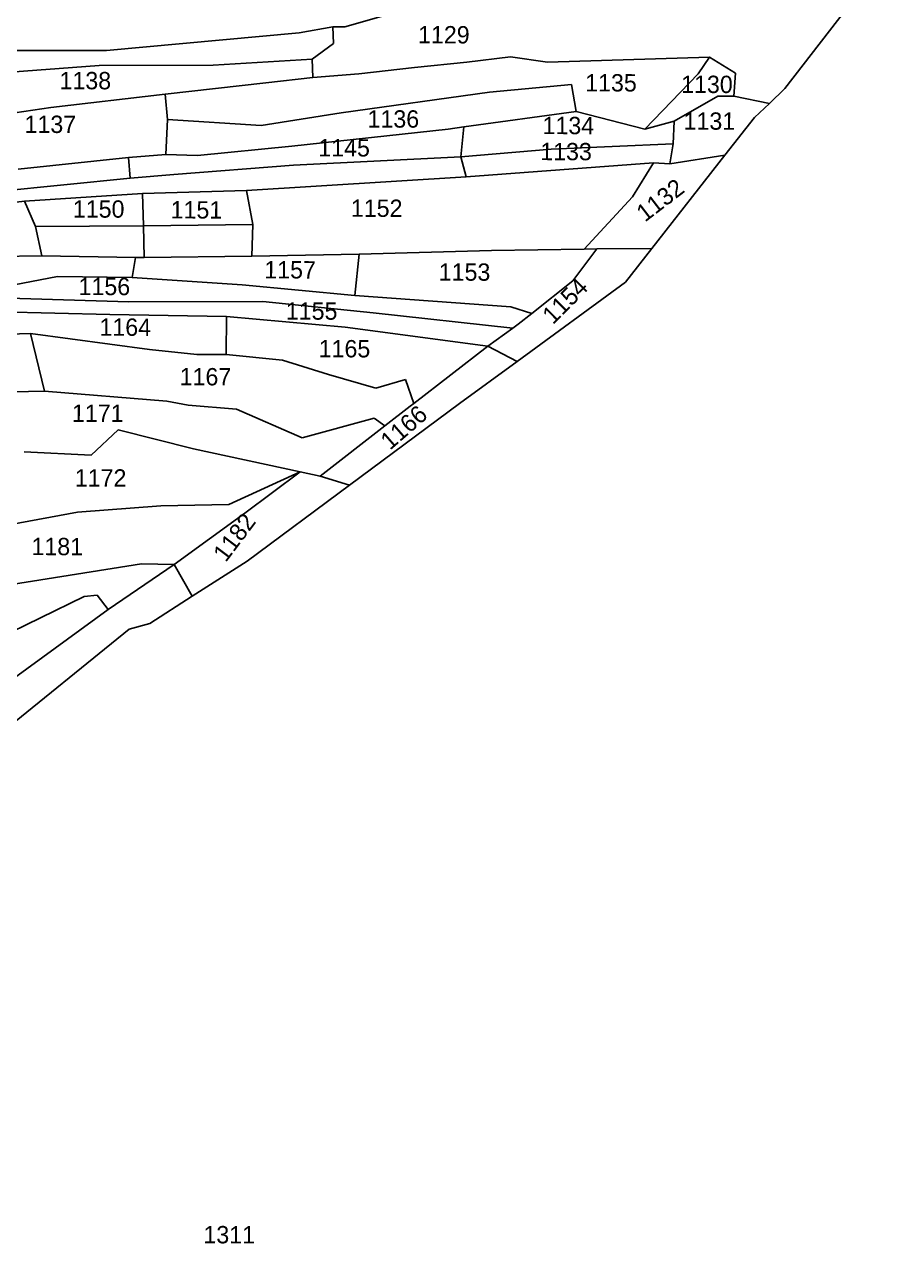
# Model space of a CAD drawing. Header units: metres. Extents: x 291362 to 296970, y 2012513 to 2016467.
# Drawn here: x 294495 to 294959, y 2013660 to 2014307 of the extents above; entities that cross this region are included whole.
import ezdxf
from ezdxf.enums import TextEntityAlignment as Align

# ---------------------------------------------------------------- set-up
doc = ezdxf.new("R2010")
doc.units = ezdxf.units.M
doc.layers.add('POLY_PARCEL', color=6, linetype='Continuous')
doc.layers.add('TEXT_PARCEL', color=7, linetype='Continuous')
doc.styles.add('TEXT_MAP', font='')
doc.styles.get('TEXT_MAP').set_extended_font_data('Kruti Dev 050')

msp = doc.modelspace()

# ---------------------------------------------------------------- linework, layer by layer
at = {"layer": 'POLY_PARCEL'}
for p, q in [((294898.55, 2014273.05), (294958.84, 2014351.42)), ((294704.2, 2014317.03), (294665.06, 2014305.78)), ((294640.8, 2014302.67), (294538.6, 2014293.27)), ((294658.76, 2014305.8), (294640.8, 2014302.67)), ((294665.06, 2014305.78), (294658.76, 2014305.8)), ((294658.76, 2014305.8), (294659.15, 2014296.98)), ((294659.15, 2014296.98), (294647.78, 2014288.6)), ((294538.6, 2014293.27), (294414.56, 2014293.17)), ((294595.34, 2014285.56), (294647.78, 2014288.6)), ((294647.78, 2014288.6), (294648.17, 2014278.93)), ((294729.77, 2014287.13), (294752.9, 2014290.01)), ((294752.9, 2014290.01), (294772.66, 2014287.02)), ((294772.66, 2014287.02), (294858.44, 2014289.73)), ((294858.44, 2014289.73), (294852.53, 2014280.92)), ((294858.44, 2014289.73), (294872.29, 2014281.29)), ((294462.88, 2014280.02), (294534.79, 2014285.29)), ((294534.79, 2014285.29), (294595.34, 2014285.56)), ((294672.57, 2014280.97), (294702.01, 2014284.26)), ((294702.01, 2014284.26), (294729.77, 2014287.13)), ((294569.83, 2014270.05), (294623.24, 2014276.21)), ((294623.24, 2014276.21), (294648.17, 2014278.93)), ((294648.17, 2014278.93), (294672.57, 2014280.97)), ((294852.53, 2014280.92), (294824.28, 2014251.58)), ((294872.29, 2014281.29), (294871.42, 2014269.11)), ((294509.09, 2014263.09), (294569.83, 2014270.05)), ((294571.05, 2014256.6), (294569.83, 2014270.05)), ((294741.92, 2014271.13), (294663.15, 2014260.14)), ((294785.24, 2014275.22), (294741.92, 2014271.13)), ((294787.72, 2014260.92), (294785.24, 2014275.22)), ((294839.85, 2014255.74), (294863.01, 2014269.13)), ((294863.01, 2014269.13), (294871.42, 2014269.11)), ((294871.42, 2014269.11), (294890.3, 2014265.24)), ((294890.3, 2014265.24), (294898.55, 2014273.05)), ((294464.5, 2014256.48), (294509.09, 2014263.09)), ((294882.33, 2014257.69), (294890.3, 2014265.24)), ((294571.05, 2014256.6), (294570.16, 2014238.11)), ((294620.66, 2014253.53), (294571.05, 2014256.6)), ((294663.15, 2014260.14), (294620.66, 2014253.53)), ((294728.14, 2014252.72), (294787.72, 2014260.92)), ((294824.28, 2014251.58), (294787.72, 2014260.92)), ((294866.67, 2014237.7), (294882.33, 2014257.69)), ((294637.03, 2014242.56), (294719.89, 2014251.59)), ((294719.89, 2014251.59), (294728.14, 2014252.72)), ((294726.58, 2014236.86), (294728.14, 2014252.72)), ((294824.28, 2014251.58), (294839.85, 2014255.74)), ((294839.28, 2014243.71), (294839.85, 2014255.74)), ((294774.52, 2014240.94), (294839.28, 2014243.71)), ((294839.28, 2014243.71), (294837.57, 2014233.21)), ((294570.16, 2014238.11), (294550.4, 2014236.48)), ((294570.16, 2014238.11), (294586.98, 2014237.64)), ((294586.98, 2014237.64), (294637.03, 2014242.56)), ((294637.84, 2014232.47), (294726.58, 2014236.86)), ((294726.58, 2014236.86), (294774.52, 2014240.94)), ((294729.49, 2014226.35), (294726.58, 2014236.86)), ((294827.95, 2014188.28), (294866.67, 2014237.7)), ((294837.57, 2014233.21), (294866.67, 2014237.7)), ((294491.76, 2014230.36), (294550.4, 2014236.48)), ((294550.4, 2014236.48), (294551.21, 2014225.55)), ((294574.34, 2014227.59), (294637.84, 2014232.47)), ((294828.74, 2014233.65), (294729.49, 2014226.35)), ((294828.74, 2014233.65), (294817.76, 2014215.61)), ((294837.57, 2014233.21), (294828.74, 2014233.65)), ((294480.62, 2014218.54), (294551.21, 2014225.55)), ((294551.21, 2014225.55), (294574.34, 2014227.59)), ((294729.49, 2014226.35), (294613, 2014219.09)), ((294557.85, 2014217.47), (294495.19, 2014213.44)), ((294557.85, 2014217.47), (294613, 2014219.09)), ((294557.85, 2014217.47), (294558.26, 2014200.2)), ((294613, 2014219.09), (294616.32, 2014201.01)), ((294444.85, 2014207.29), (294495.19, 2014213.44)), ((294495.19, 2014213.44), (294501.04, 2014199.97)), ((294817.76, 2014215.61), (294792.04, 2014187.95)), ((294501.04, 2014199.97), (294558.26, 2014200.2)), ((294501.04, 2014199.97), (294504.36, 2014184.42)), ((294558.26, 2014200.2), (294616.32, 2014201.01)), ((294558.26, 2014200.2), (294558.65, 2014183.5)), ((294616.32, 2014201.01), (294615.85, 2014184.2)), ((294615.85, 2014184.2), (294672.62, 2014185.31)), ((294670.4, 2014163.39), (294672.62, 2014185.31)), ((294672.62, 2014185.31), (294742.85, 2014187.23)), ((294742.85, 2014187.23), (294792.04, 2014187.95)), ((294798.76, 2014188.01), (294786.11, 2014171.15)), ((294792.04, 2014187.95), (294798.76, 2014188.01)), ((294798.76, 2014188.01), (294827.95, 2014188.28)), ((294813.96, 2014170.42), (294827.95, 2014188.28)), ((294446.89, 2014183.33), (294504.36, 2014184.42)), ((294504.36, 2014184.42), (294553.98, 2014183.45)), ((294552.27, 2014172.94), (294553.98, 2014183.45)), ((294553.98, 2014183.45), (294558.65, 2014183.5)), ((294558.65, 2014183.5), (294615.85, 2014184.2)), ((294512.74, 2014173.47), (294480.35, 2014167.25)), ((294552.27, 2014172.94), (294512.74, 2014173.47)), ((294610.7, 2014169.01), (294552.27, 2014172.94)), ((294670.4, 2014163.39), (294610.7, 2014169.01)), ((294756.49, 2014128.33), (294813.96, 2014170.42)), ((294786.11, 2014171.15), (294764.27, 2014153.84)), ((294481.03, 2014162.07), (294550.55, 2014159.92)), ((294550.55, 2014159.92), (294621.61, 2014160.16)), ((294621.61, 2014160.16), (294680.04, 2014154.12)), ((294753.21, 2014157.29), (294670.4, 2014163.39)), ((294482, 2014154.64), (294540.44, 2014153.22)), ((294540.44, 2014153.22), (294602.25, 2014152.22)), ((294680.04, 2014154.12), (294754.23, 2014146.06)), ((294764.27, 2014153.84), (294753.21, 2014157.29)), ((294764.27, 2014153.84), (294757.04, 2014148.11)), ((294602.25, 2014152.22), (294602.2, 2014132.05)), ((294602.25, 2014152.22), (294665.31, 2014146.6)), ((294665.31, 2014146.6), (294741.03, 2014136.39)), ((294757.04, 2014148.11), (294754.23, 2014146.06)), ((294498.37, 2014143.25), (294462.87, 2014142.13)), ((294561.42, 2014134.68), (294498.37, 2014143.25)), ((294498.37, 2014143.25), (294505.86, 2014112.55)), ((294754.23, 2014146.06), (294741.03, 2014136.39)), ((294586.64, 2014132.09), (294561.42, 2014134.68)), ((294741.03, 2014136.39), (294701.64, 2014106.03)), ((294741.03, 2014136.39), (294756.49, 2014128.33)), ((294602.2, 2014132.05), (294586.64, 2014132.09)), ((294602.2, 2014132.05), (294632.04, 2014129.03)), ((294632.04, 2014129.03), (294656.41, 2014121.41)), ((294725.97, 2014105.98), (294756.49, 2014128.33)), ((294656.41, 2014121.41), (294681.62, 2014114.2)), ((294681.62, 2014114.2), (294697.19, 2014118.78)), ((294697.19, 2014118.78), (294701.64, 2014106.03)), ((294488.87, 2014112.23), (294505.86, 2014112.55)), ((294505.86, 2014112.55), (294570.6, 2014107.34)), ((294570.6, 2014107.34), (294581.94, 2014105.21)), ((294581.94, 2014105.21), (294607.59, 2014103.04)), ((294607.59, 2014103.04), (294642.45, 2014087.82)), ((294667.6, 2014062.66), (294725.97, 2014105.98)), ((294699.74, 2014104.56), (294686.33, 2014094.14)), ((294701.64, 2014106.03), (294699.74, 2014104.56)), ((294642.45, 2014087.82), (294680.74, 2014098.23)), ((294680.74, 2014098.23), (294686.33, 2014094.14)), ((294544.88, 2014092.14), (294530.55, 2014078.73)), ((294584.8, 2014081.95), (294544.88, 2014092.14)), ((294686.33, 2014094.14), (294652.04, 2014067.49)), ((294641.33, 2014069.79), (294584.8, 2014081.95)), ((294530.55, 2014078.73), (294495.06, 2014080.41)), ((294603.64, 2014052.49), (294641.33, 2014069.79)), ((294641.33, 2014069.79), (294612.04, 2014047.84)), ((294652.04, 2014067.49), (294641.33, 2014069.79)), ((294613.28, 2014022.35), (294667.6, 2014062.66)), ((294652.04, 2014067.49), (294667.6, 2014062.66)), ((294523.32, 2014048.49), (294567.48, 2014051.74)), ((294567.48, 2014051.74), (294603.64, 2014052.49)), ((294487.98, 2014041.86), (294523.32, 2014048.49)), ((294612.04, 2014047.84), (294574.55, 2014020.62)), ((294478.49, 2014008.42), (294557.24, 2014021.01)), ((294574.55, 2014020.62), (294539.59, 2013996.76)), ((294557.24, 2014021.01), (294574.55, 2014020.62)), ((294574.55, 2014020.62), (294584.15, 2014003.77)), ((294584.15, 2014003.77), (294613.28, 2014022.35)), ((294533.72, 2014004.34), (294526.84, 2014003.67)), ((294539.59, 2013996.76), (294533.72, 2014004.34)), ((294526.84, 2014003.67), (294474.63, 2013978.17)), ((294561.58, 2013989.38), (294584.15, 2014003.77)), ((294489.8, 2013960.6), (294539.59, 2013996.76)), ((294451.63, 2013906.09), (294550.79, 2013986.33)), ((294550.79, 2013986.33), (294561.58, 2013989.38))]:
    msp.add_line(p, q, dxfattribs=at)

# ---------------------------------------------------------------- texts
at = {"layer": 'TEXT_PARCEL', "style": 'TEXT_MAP'}
for s, rotation, p in [('1129', 359.85113, (294717.61, 2014297.05)), ('1138', 359.85113, (294527.44, 2014272.72)), ('1135', 359.85113, (294806.26, 2014271.56)), ('1130', 359.85113, (294857.15, 2014270.74)), ('1137', 359.85113, (294508.89, 2014249.55)), ('1136', 359.85113, (294690.82, 2014252.39)), ('1134', 359.85113, (294783.65, 2014248.9)), ('1131', 359.85113, (294858.45, 2014251.26)), ('1145', 359.85113, (294664.7, 2014237.08)), ('1133', 359.85113, (294782.44, 2014235.09)), ('1132', 37.40358, (294835.15, 2014210.29)), ('1150', 359.85113, (294534.52, 2014204.62)), ('1151', 359.85113, (294586.37, 2014204.17)), ('1152', 359.85113, (294681.98, 2014205.04)), ('1157', 359.85113, (294636.05, 2014172.37)), ('1153', 359.85113, (294728.58, 2014171.17)), ('1156', 359.85113, (294537.54, 2014163.52)), ('1154', 44.83445, (294785.16, 2014157.25)), ('1155', 359.85113, (294647.48, 2014150.5)), ('1164', 359.85113, (294548.62, 2014141.96)), ('1165', 359.85113, (294664.9, 2014130.52)), ('1167', 359.85113, (294591.17, 2014115.66)), ('1171', 359.85113, (294534.03, 2014096.28)), ('1166', 41.02055, (294699.37, 2014089.96)), ('1172', 359.85113, (294535.53, 2014061.97)), ('1182', 52.96522, (294610.17, 2014032.35)), ('1181', 359.85113, (294512.57, 2014025.59)), ('1311', 359.85113, (294603.76, 2013660.57))]:
    msp.add_text(s, height=9.2, rotation=rotation, dxfattribs=at).set_placement(p, align=Align.CENTER)

doc.saveas('drawing.dxf')
